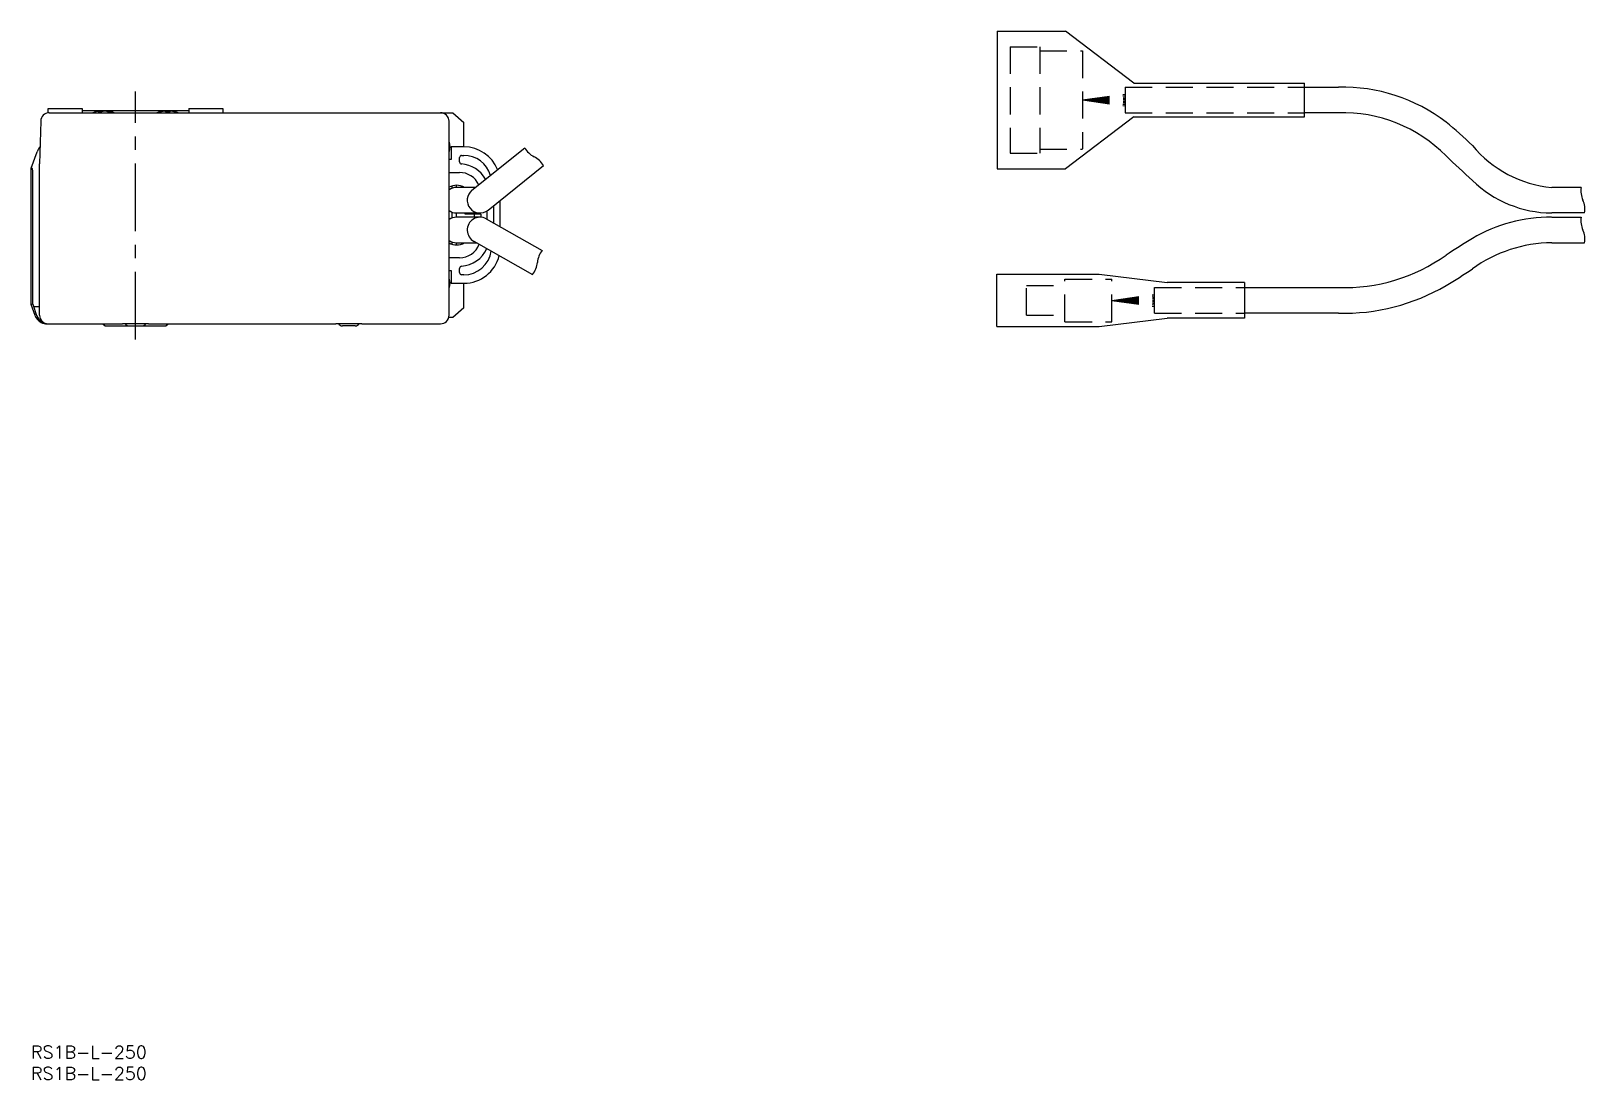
# Model space of a CAD drawing. Extents: x 0 to 914, y -8 to 437.
# Drawn here: x 0 to 364.3, y -8 to 238 of the extents above; entities that cross this region are included whole.
import ezdxf

# ---------------------------------------------------------------- set-up
doc = ezdxf.new("R2010")
doc.units = 0
doc.header["$LTSCALE"] = 0.5
doc.linetypes.add('CENTER', pattern=[50.8, 31.75, -6.35, 6.35, -6.35])
doc.linetypes.add('DASHED', pattern=[19.05, 12.7, -6.35])
for name, color, linetype in [('MSM_CENTER', 1, 'CENTER'), ('MSM_CONTINUOUS', 7, 'CONTINUOUS'), ('MSM_DASHED', 4, 'DASHED'), ('MSM_NARROW', 5, 'CONTINUOUS'), ('MSM_PART_NUMBER', 7, 'CONTINUOUS')]:
    doc.layers.add(name, color=color, linetype=linetype)
doc.styles.get("Standard").update_dxf_attribs({"font": 'txt.shx', "height": 6, "bigfont": 'bigfont.shx'})

# ---------------------------------------------------------------- blocks, each defined once
blk = doc.blocks.new('*U3')
at = {"layer": 'MSM_PART_NUMBER'}
blk.add_text('RS1B-L-250', height=3, dxfattribs=at).set_placement((0, -3))
blk = doc.blocks.new('*U4')
at = {"layer": 'MSM_PART_NUMBER'}
blk.add_text('RS1B-L-250', height=3, dxfattribs=at).set_placement((0, -8))

msp = doc.modelspace()

# ---------------------------------------------------------------- linework, layer by layer
at = {"layer": 'MSM_CENTER'}
msp.add_line((24.5, 165.66), (24.5, 223.82), dxfattribs=at)
at = {"layer": 'MSM_CONTINUOUS'}
for p, q in [((226.55, 237.98), (226.55, 205.66)), ((226.55, 237.98), (242.55, 237.98)), ((258.55, 225.78), (242.55, 237.98)), ((258.55, 225.78), (298.55, 225.78)), ((298.55, 217.86), (298.55, 225.78)), ((298.55, 224.82), (306.55, 224.82)), ((4, 219.82), (12, 219.82)), ((4, 218.8), (4, 219.82)), ((4.26, 218.82), (98.87, 218.82)), ((12, 219.82), (12, 218.82)), ((12, 219.32), (37, 219.32)), ((15.5, 219.32), (15.5, 219.08)), ((16.3, 219.02), (16.3, 219.18)), ((16.81, 219.18), (16.81, 219.09)), ((17.7, 219.13), (17.7, 219.18)), ((31.47, 219.18), (31.47, 219.18)), ((32.5, 219.01), (32.5, 219.18)), ((32.53, 219.18), (32.53, 219.01)), ((33.5, 219.32), (33.5, 219.06)), ((37, 219.82), (45, 219.82)), ((37, 219.82), (37, 218.82)), ((45, 219.82), (45, 218.82)), ((98.87, 218.82), (101.5, 216.57)), ((306.54, 218.82), (298.55, 218.82)), ((2.26, 216.87), (2, 206.82)), ((98, 171.32), (98, 216.82)), ((101.5, 210.82), (101.5, 216.57)), ((258.55, 217.86), (242.55, 205.66)), ((258.55, 217.86), (298.55, 217.86)), ((0, 205.82), (1.41, 209.69)), ((98.5, 207.82), (98, 207.82)), ((101.5, 210.82), (98.5, 210.82)), ((98.5, 210.82), (98.5, 207.82)), ((100.46, 207.3), (100.46, 208.32)), ((100.96, 208.82), (101.46, 208.82)), ((103.38, 200.66), (115.75, 210.6)), ((0.37, 205.75), (0, 205.82)), ((0, 173.82), (0, 205.82)), ((2, 171.32), (2, 206.82)), ((98, 204.82), (100.46, 204.82)), ((107.14, 195.98), (120.15, 206.44)), ((226.55, 205.66), (242.55, 205.66)), ((98.66, 201.64), (98.66, 201.11)), ((99.66, 201.82), (99.66, 201.32)), ((104.2, 201.32), (99.76, 201.32)), ((363.47, 201.32), (356.55, 201.32)), ((0.44, 173.9), (0.44, 200.09)), ((108.46, 197.04), (108.46, 192.96)), ((110, 192.09), (110, 198.28)), ((98.66, 195.53), (98.66, 194.11)), ((99.66, 195.32), (99.66, 194.32)), ((99.76, 195.32), (105.26, 195.32)), ((105.26, 194.32), (99.76, 194.32)), ((101.76, 195.07), (101.76, 195.32)), ((105.46, 195.07), (101.76, 195.07)), ((103.96, 194.32), (103.96, 195.07)), ((105.46, 195.07), (105.46, 194.31)), ((106.73, 193.93), (119.83, 186.54)), ((106.96, 193.8), (106.96, 195.85)), ((364.28, 195.32), (356.55, 195.32)), ((356.55, 194.32), (363.47, 194.32)), ((98.66, 188.53), (98.66, 188)), ((99.66, 188.32), (99.66, 187.82)), ((99.76, 188.32), (104.47, 188.32)), ((103.79, 188.71), (117.59, 180.91)), ((356.55, 188.32), (364.28, 188.32)), ((100.46, 184.82), (98, 184.82)), ((100.46, 181.32), (100.46, 182.33)), ((98, 181.82), (98.5, 181.82)), ((98.5, 181.82), (98.5, 178.82)), ((98.5, 178.82), (101.5, 178.82)), ((101.46, 180.82), (100.96, 180.82)), ((101.5, 173.07), (101.5, 178.82)), ((226.42, 168.66), (226.42, 180.98)), ((226.42, 180.98), (250.42, 180.98)), ((250.42, 180.98), (266.42, 178.98)), ((284.55, 178.98), (266.42, 178.98)), ((284.55, 178.98), (284.55, 170.66)), ((284.55, 177.82), (306.55, 177.82)), ((0.44, 173.9), (0, 173.82)), ((0.92, 171.29), (0, 173.82)), ((0.44, 173.9), (1.31, 171.29)), ((2, 173.32), (0.63, 173.32)), ((101.5, 173.07), (98.87, 170.82)), ((306.55, 171.82), (284.55, 171.82)), ((3.65, 169.32), (21.45, 169.32)), ((17, 169.12), (17, 169.32)), ((17.3, 168.82), (17, 169.12)), ((17.3, 168.82), (31.7, 168.82)), ((21.45, 169.32), (21.5, 169.39)), ((21.5, 169.39), (27.5, 169.39)), ((27.5, 169.39), (27.55, 169.32)), ((27.55, 169.32), (71.45, 169.32)), ((32, 169.12), (31.7, 168.82)), ((32, 169.32), (32, 169.12)), ((71.45, 169.32), (71.5, 169.39)), ((71.5, 169.39), (77.5, 169.39)), ((76, 168.82), (73, 168.82)), ((77.5, 169.39), (77.55, 169.32)), ((77.55, 169.32), (96, 169.32)), ((98.87, 170.82), (97.94, 170.82)), ((226.42, 168.66), (250.42, 168.66)), ((250.42, 168.66), (266.42, 170.66)), ((284.55, 170.66), (266.42, 170.66))]:
    msp.add_line(p, q, dxfattribs=at)
for centre, radius, start, end in [((307.56, 185.11), 39.72, 52.4415, 91.4368), ((4.26, 216.82), 2, 89.9924, 178.5075), ((17, 211.24), 7.98, 97.5141, 108.2151), ((16.59, 217.07), 2.13, 97.7296, 114.7633), ((16.14, 212.47), 6.55, 86.0805, 93.9195), ((16.75, 213.15), 6.05, 94.2611, 97.515), ((17.26, 213.14), 6.06, 94.2626, 99.1028), ((17.48, 217.07), 2.13, 97.7295, 114.7633), ((16.54, 217.19), 2.02, 76.8767, 82.4972), ((16.74, 213.11), 6.09, 75.5053, 85.7243), ((17.25, 213.11), 6.09, 75.5053, 85.7243), ((17, 211.24), 7.98, 71.7849, 82.4859), ((18.52, 216.91), 2.11, 83.0946, 96.9054), ((32, 211.24), 7.98, 102.6914, 108.2151), ((30.24, 218.98), 0.0385, 36.9983, 83.9577), ((31.98, 211.24), 7.96, 93.709, 102.4528), ((32.02, 211.24), 7.96, 93.709, 102.6625), ((30.84, 218.94), 0.704, 5.6851, 20.4995), ((31.94, 210.38), 8.64, 89.611, 92.6429), ((32.06, 210.37), 8.65, 86.5885, 93.4115), ((33.16, 218.94), 0.704, 159.5001, 173.8128), ((31.98, 211.24), 7.96, 86.0425, 86.291), ((31.87, 218.94), 0.704, 5.6851, 20.4995), ((32.02, 211.24), 7.96, 77.3375, 86.291), ((33.76, 218.99), 0.0321, 94.7432, 134.3132), ((32, 211.24), 7.98, 71.7849, 77.3086), ((33.74, 219.01), 0.0167, 356.4265, 57.637), ((96, 216.82), 2, 359.9919, 90.008), ((307.57, 184.8), 34.03, 44.6688, 91.7531), ((284.03, 156.23), 76.97, 45.5107, 51.6612), ((95.46, 210.82), 2.8, 335.1142, 24.8858), ((5.17, 208.32), 4, 139.9047, 159.9756), ((100.96, 208.32), 0.5, 90, 180), ((101.46, 202.32), 6.5, 16.1844, 90), ((101.5, 202.32), 8.5, 21.8723, 90), ((610.88, 500.99), 404.13, 226.3198, 227.522), ((359, 228.46), 27.25, 219.4718, 264.8274), ((-116.99, 201.53), 117.43, 359.3017, 2.0631), ((100.96, 207.3), 0.5, 180, 266.1774), ((100.46, 199.82), 5, 25.1835, 90), ((100.46, 199.82), 7, 29.1158, 86.1774), ((99.76, 198.32), 3.5, 58.9973, 120.1889), ((99.76, 198.32), 3, 90.0002, 125.9203), ((105.26, 198.32), 3, 128.7886, 308.7886), ((356.76, 222.31), 26.99, 225.8713, 269.5455), ((99.76, 198.32), 3, 234.0797, 269.9998), ((99.76, 191.32), 3, 90.0002, 125.9203), ((105.26, 191.32), 3, 60.5642, 242.2517), ((356.03, 159.14), 35.18, 89.165, 120.8982), ((99.76, 191.32), 3, 234.0797, 269.9998), ((99.76, 191.32), 3.5, 239.8111, 301.0013), ((100.46, 189.82), 5, 270, 338.2103), ((100.46, 189.82), 7, 273.8226, 336.0178), ((101.46, 187.32), 6.5, 270, 351.7692), ((411.23, 66.11), 143.35, 120.7342, 123.6597), ((356.73, 156.48), 31.84, 90.3274, 126.1072), ((100.96, 182.33), 0.5, 93.8226, 180), ((101.5, 187.32), 8.5, 270, 346.4836), ((307.87, 219.06), 41.26, 268.1661, 305.411), ((249.79, 314.93), 159.35, 300.9655, 303.5997), ((95.46, 178.82), 2.8, 335.1142, 24.8858), ((100.96, 181.32), 0.5, 180, 270), ((307.89, 218.98), 47.18, 268.3671, 300.413), ((3.69, 172.24), 2.93, 198.8082, 243.2172), ((4.03, 172.18), 2.87, 198.107, 269.3349), ((4, 171.32), 2, 179.992, 269.986), ((96, 171.32), 2, 269.992, 359.9942), ((3.69, 172.34), 3.02, 244.0209, 270.9245), ((23, 169.82), 1, 205.5893, 269.9999), ((26, 169.82), 1, 270.0001, 334.4107), ((73, 169.82), 1, 205.5893, 270), ((76, 169.82), 1, 270, 334.4107)]:
    msp.add_arc(centre, radius, start, end, dxfattribs=at)
at = {"layer": 'MSM_DASHED'}
for p, q in [((229.55, 234.32), (229.55, 209.32)), ((229.55, 234.32), (236.55, 234.32)), ((236.55, 234.32), (236.55, 209.32)), ((236.55, 233.32), (246.55, 233.32)), ((246.55, 233.32), (246.55, 210.35)), ((246.55, 221.82), (256.55, 223.22)), ((246.55, 221.82), (256.55, 222.87)), ((246.55, 221.82), (256.55, 222.52)), ((256.55, 224.82), (256.55, 218.82)), ((256.55, 224.82), (298.55, 224.82)), ((246.55, 221.82), (256.55, 222.17)), ((246.55, 221.82), (256.55, 221.82)), ((246.55, 221.82), (256.55, 220.77)), ((246.55, 221.82), (256.55, 221.12)), ((246.55, 221.82), (256.55, 221.47)), ((246.55, 221.82), (256.55, 220.41)), ((256.55, 218.82), (298.55, 218.82)), ((229.55, 209.32), (236.55, 209.32)), ((236.55, 210.32), (246.55, 210.32)), ((242.42, 179.82), (253.42, 179.82)), ((242.42, 169.82), (242.42, 179.82)), ((253.42, 169.82), (253.42, 179.82)), ((233.42, 171.32), (233.42, 178.32)), ((233.42, 178.32), (242.42, 178.32)), ((253.42, 174.82), (263.42, 176.22)), ((253.42, 174.82), (263.42, 175.87)), ((253.42, 174.82), (263.42, 175.52)), ((253.42, 174.82), (263.42, 175.17)), ((263.42, 171.82), (263.42, 177.82)), ((263.42, 177.82), (284.55, 177.82)), ((233.42, 171.32), (242.42, 171.32)), ((253.42, 174.82), (263.42, 174.82)), ((253.42, 174.82), (263.42, 173.41)), ((253.42, 174.82), (263.42, 174.47)), ((253.42, 174.82), (263.42, 174.12)), ((253.42, 174.82), (263.42, 173.77)), ((263.42, 171.82), (284.55, 171.82)), ((242.42, 169.82), (253.42, 169.82))]:
    msp.add_line(p, q, dxfattribs=at)
at = {"layer": 'MSM_NARROW'}
for centre, start, end in [((120.39, 213.29), 210.1844, 243.0031), ((115.52, 203.74), 30.196, 63.0031), ((368.76, 200.51), 171.332, 204.1392), ((358.98, 196.13), 351.332, 24.1392), ((368.76, 193.51), 171.332, 204.1392), ((358.98, 189.13), 351.332, 24.1392), ((124.05, 183.23), 141.8962, 174.7034), ((113.37, 184.22), 321.8962, 354.7034)]:
    msp.add_arc(centre, 5.36, start, end, dxfattribs=at)

# ---------------------------------------------------------------- block references
at = {"layer": 'MSM_CONTINUOUS'}
for name in ['*U3', '*U4']:
    msp.add_blockref(name, (0, 0), dxfattribs=at)

doc.saveas('drawing.dxf')
